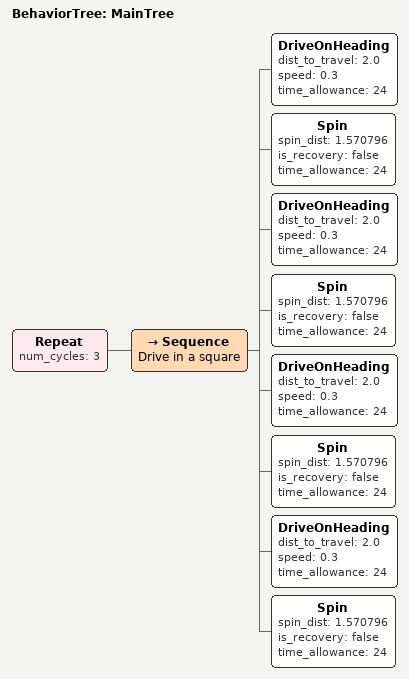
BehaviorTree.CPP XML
<!--
  This Behavior Tree drives in a square for odometry calibration experiments
-->
<root main_tree_to_execute="MainTree">
  <BehaviorTree ID="MainTree">
    <Repeat num_cycles="3">
      <Sequence name="Drive in a square">
        <DriveOnHeading dist_to_travel="2.0" speed="0.3" time_allowance="24" />
        <Spin spin_dist="1.570796" is_recovery="false" time_allowance="24" />
        <DriveOnHeading dist_to_travel="2.0" speed="0.3" time_allowance="24" />
        <Spin spin_dist="1.570796" is_recovery="false" time_allowance="24" />
        <DriveOnHeading dist_to_travel="2.0" speed="0.3" time_allowance="24" />
        <Spin spin_dist="1.570796" is_recovery="false" time_allowance="24" />
        <DriveOnHeading dist_to_travel="2.0" speed="0.3" time_allowance="24" />
        <Spin spin_dist="1.570796" is_recovery="false" time_allowance="24" />
      </Sequence>
    </Repeat>
  </BehaviorTree>
</root>
